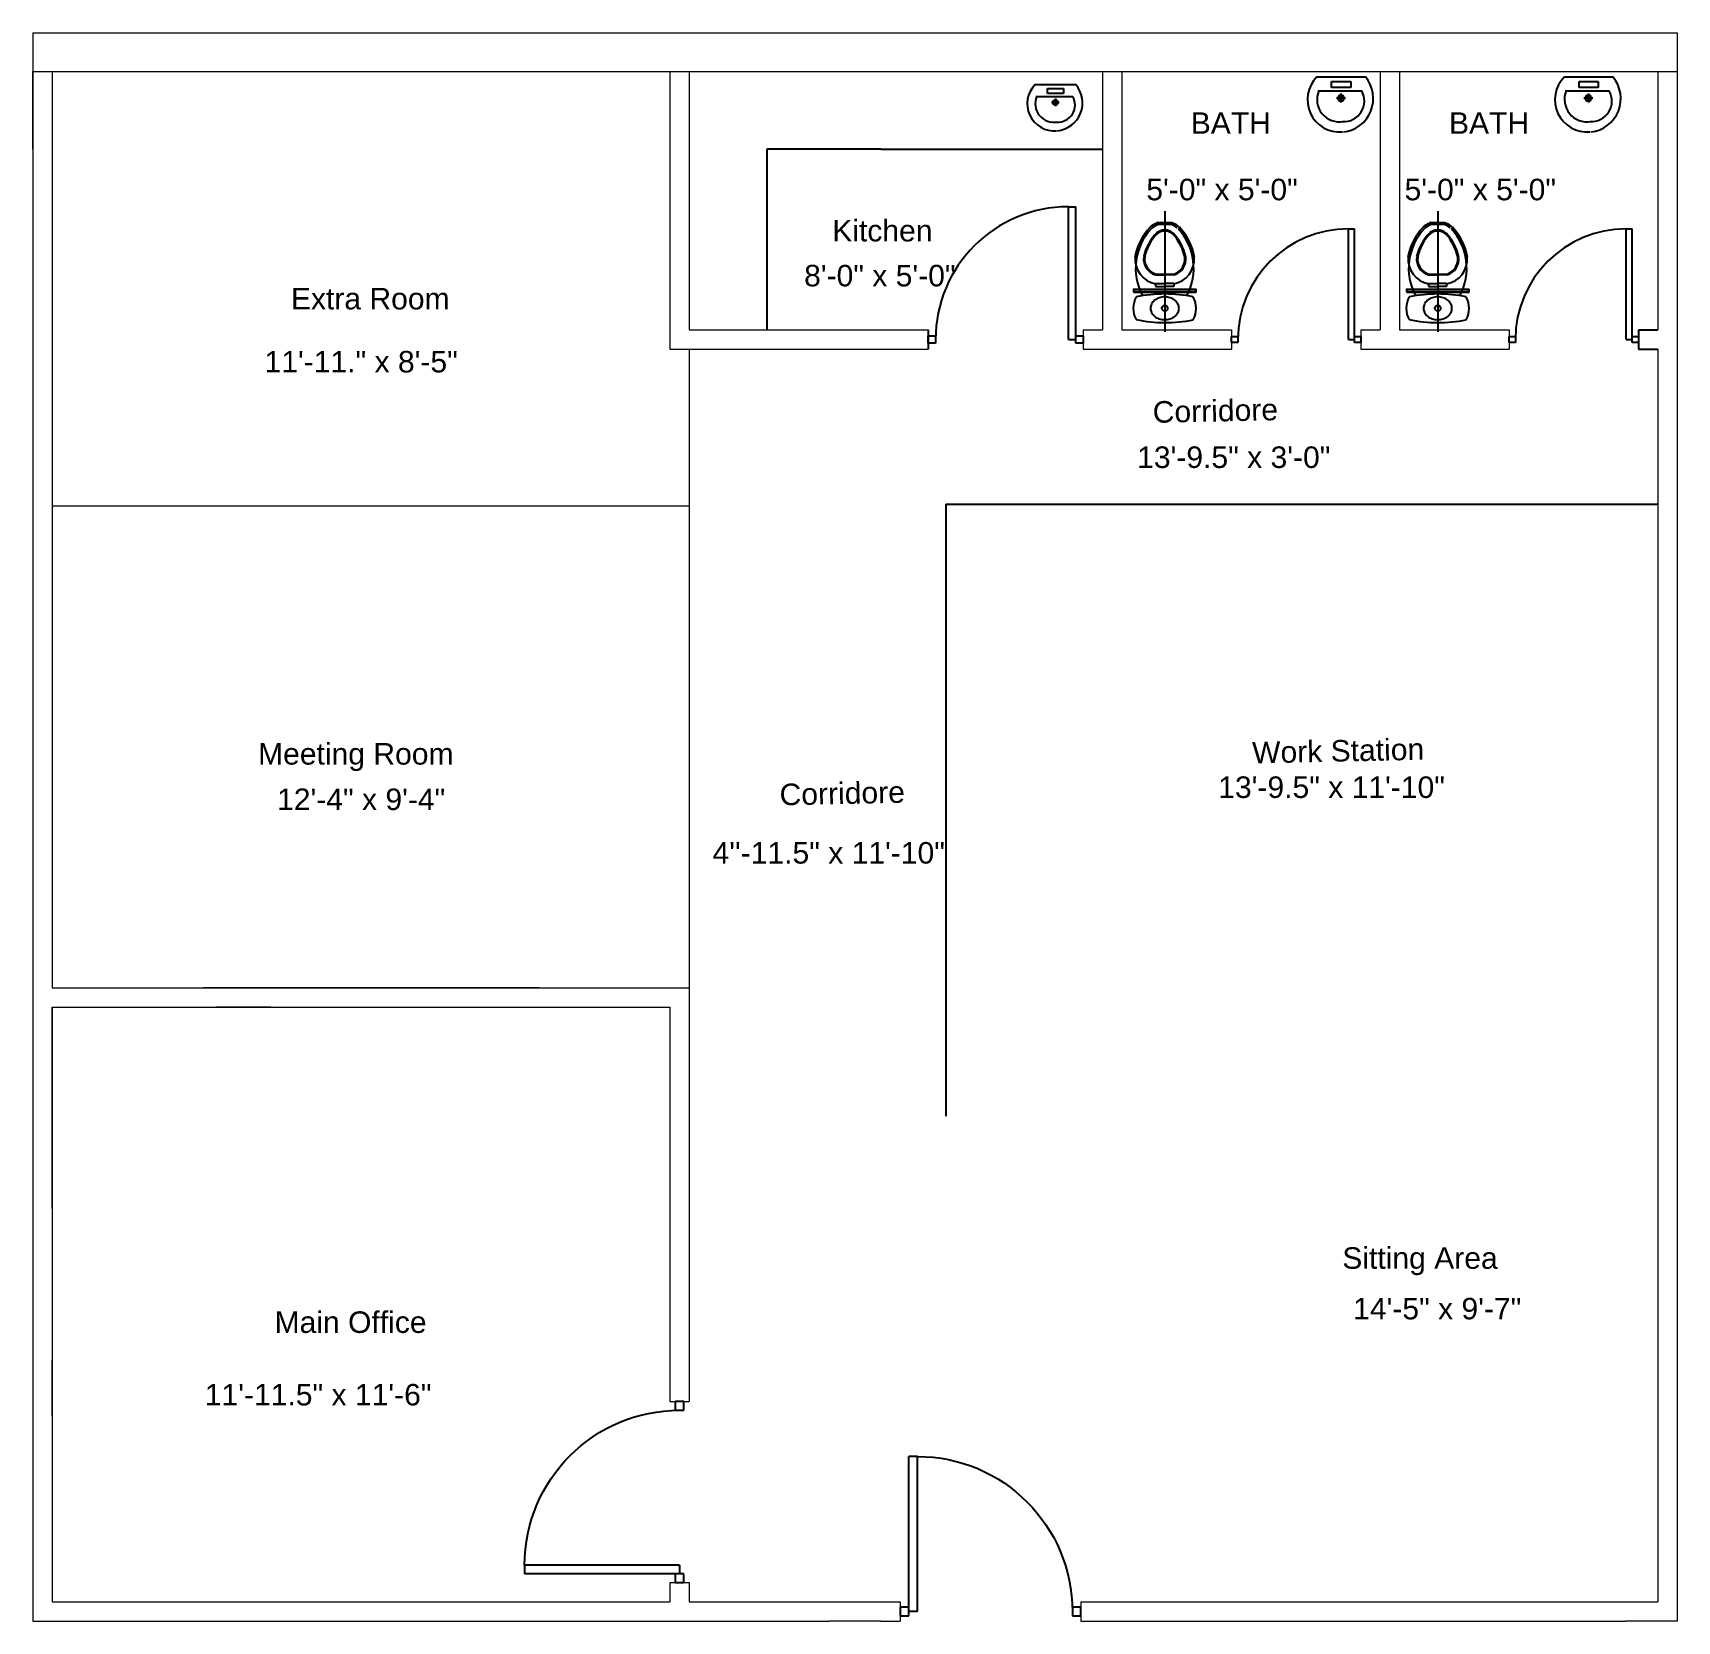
# Model space of a CAD drawing. Header units: inches. Extents: x 715379 to 715761, y -51032 to -50663.
import ezdxf

# ---------------------------------------------------------------- set-up
doc = ezdxf.new("R2010")
doc.units = ezdxf.units.IN
doc.header["$LTSCALE"] = 0.15
doc.header["$MEASUREMENT"] = 0
for name, color, linetype, lineweight in [('A-ANNO_Fixture', 1, 'Continuous', 25), ('A-AREA-IDEN', 2, 'Continuous', 25), ('A-DOOR-FULL-NEWW', 4, 'Continuous', 25), ('A-WALL-FULL-NEWW', 7, 'Continuous', 5)]:
    doc.layers.add(name, color=color, linetype=linetype, lineweight=lineweight)
doc.layers.add('A-AREA-NAME', color=7, linetype='Continuous', lineweight=25, true_color=0xd331d3)
doc.styles.get("Standard").update_dxf_attribs({"font": 'arial.ttf'})

# ---------------------------------------------------------------- blocks, each defined once
blk = doc.blocks.new('D3-6')
for p, q in [((-4, 1), (-4, 37)), ((-4, 37), (-2, 37)), ((-2, 1), (-2, 37)), ((-42, 0), (-42, 2)), ((-42, 2), (-40, 2)), ((-40, 0), (-42, 0)), ((-40, 2), (-40, 0)), ((-4, 1), (-2, 1)), ((-2, 0), (-2, 2)), ((-2, 2), (0, 2)), ((0, 0), (-2, 0)), ((0, 2), (0, 0))]:
    blk.add_line(p, q)
blk.add_arc((-4, 1), 36, 90, 180)
blk = doc.blocks.new('LAV', base_point=(396, 588))
for p, q in [((396.16, 580.62), (396.16, 595.06)), ((400.34, 580.9), (400.34, 593.97)), ((397.56, 584.98), (397.56, 590.7)), ((397.56, 590.7), (399.3, 590.7)), ((399.3, 590.7), (399.3, 584.98)), ((399.3, 584.98), (397.56, 584.98)), ((396.16, 580.62), (396.16, 580.62)), ((400.34, 580.9), (400.34, 580.9))]:
    blk.add_line(p, q)
for centre, radius, start, end in [((402.61, 587.41), 10, 6.3511, 130.1512), ((403.37, 588.72), 6.06, 355.5607, 119.9347), ((402.96, 587.43), 9.62, 225.0409, 4.876), ((402.9, 587.29), 6.63, 247.3713, 10.7334)]:
    blk.add_arc(centre, radius, start, end)
blk = doc.blocks.new('A$C56213ABD')
for points in [[(11.23, 10.06), (8.56, 10.06)], [(9.9, 11.42), (9.9, 8.74)]]:
    blk.add_lwpolyline(points)
for centre, radius in [((9.89, 10.06), 0.938), ((9.9, 10.06), 0.75)]:
    blk.add_circle(centre, radius)
at = {"rotation": 270}
blk.add_blockref('LAV', (10.11, 16.55), dxfattribs=at)
blk = doc.blocks.new('A$C497F1690')
for p, q in [((8.25, 31.71), (8.25, 0)), ((4.66, 27.75), (4.41, 27.52)), ((4.98, 27.36), (4.77, 27.17)), ((10.09, 28.7), (6.44, 28.71)), ((10.09, 28.2), (6.44, 28.21)), ((12.12, 27.5), (11.86, 27.73)), ((5.86, 15.21), (8.19, 15.21)), ((5.86, 14.96), (8.19, 14.96)), ((8.26, 15.21), (10.6, 15.2)), ((10.6, 14.95), (8.26, 14.96)), ((0, 11.28), (0, 10.53)), ((16.5, 11.13), (0, 11.17)), ((0, 10.67), (16.5, 10.63)), ((0, 10.42), (16.5, 10.38)), ((5.85, 12.71), (8.19, 12.71)), ((5.85, 12.71), (5.85, 11.96)), ((5.85, 11.96), (8.19, 11.96)), ((10.59, 11.95), (8.25, 11.96)), ((10.59, 12.7), (8.26, 12.71)), ((10.59, 12.7), (10.59, 11.95)), ((16.5, 10.48), (16.5, 11.23))]:
    blk.add_line(p, q)
blk.add_circle((8.24, 6.21), 0.75)
for centre, radius, start, end in [((15.87, 16.69), 15.77, 136.6415, 168.8921), ((15.87, 16.69), 15.27, 136.6415, 208.0248), ((15.87, 16.69), 13.52, 136.6415, 166.7954), ((8.21, 23.33), 5.66, 108.1879, 128.73), ((8.21, 23.33), 5.16, 108.1879, 128.73), ((8.21, 23.33), 3.41, 89.6485, 128.73), ((8.21, 23.33), 3.16, 89.6485, 128.73), ((8.3, 23.33), 3.41, 50.9518, 90.0333), ((8.3, 23.33), 3.16, 50.9518, 90.0333), ((8.3, 23.33), 5.16, 50.9518, 71.494), ((8.3, 23.33), 5.66, 50.9518, 71.494), ((0.59, 16.73), 13.52, 12.8864, 43.0404), ((0.59, 16.73), 15.27, 331.699, 43.0404), ((0.59, 16.73), 15.77, 10.7897, 43.0404), ((15.87, 16.69), 13.27, 136.6415, 166.7954), ((0.59, 16.73), 13.27, 12.8864, 43.0404), ((7.04, 19.13), 6.59, 174.76, 259.6386), ((7.04, 19.13), 4.34, 172.1106, 253.2536), ((7.04, 19.13), 4.09, 171.6346, 253.2536), ((9.44, 19.12), 6.59, 280.0432, 4.9218), ((9.44, 19.12), 4.09, 286.4283, 8.0472), ((9.44, 19.12), 4.34, 286.4283, 7.5712), ((6.36, 6.21), 6.38, 151.7684, 207.9134), ((8.14, -27.92), 37.88, 78.4197, 101.2621), ((7.96, 5.35), 3.81, 108.1746, 128.5007), ((8.23, 4.53), 4.67, 89.8409, 108.1746), ((8.23, 4.53), 4.67, 71.5072, 89.8409), ((8.51, 5.35), 3.81, 51.1811, 71.5072), ((10.11, 6.2), 6.38, 331.7684, 27.9134), ((6.91, 6.21), 2.42, 152.4673, 179.8409), ((6.91, 6.21), 2.42, 179.8409, 207.2145), ((7.55, 5.88), 3.14, 128.5007, 152.4673), ((7.55, 6.54), 3.14, 207.2145, 231.1811), ((8.93, 6.54), 3.14, 308.5007, 332.4673), ((8.93, 5.87), 3.14, 27.2145, 51.1811), ((9.57, 6.2), 2.42, 332.4673, 359.8409), ((9.57, 6.2), 2.42, 359.8409, 27.2145), ((8.33, 40.33), 37.88, 258.4197, 281.2621), ((7.97, 7.06), 3.81, 231.1811, 251.5072), ((8.24, 7.88), 4.67, 251.5072, 269.8409), ((8.24, 7.88), 4.67, 269.8409, 288.1746), ((8.51, 7.06), 3.81, 288.1746, 308.5007)]:
    blk.add_arc(centre, radius, start, end)

msp = doc.modelspace()

# ---------------------------------------------------------------- linework, layer by layer
at = {"ltscale": 0.15}
for p, q in [((715587.33, -50732.31), (715587.33, -50736.81)), ((715752.33, -50732.31), (715756.83, -50732.31)), ((715752.33, -50732.31), (715752.33, -50736.81)), ((715752.33, -50736.81), (715756.83, -50736.81)), ((715591.43, -50772.81), (715756.83, -50772.81)), ((715591.43, -50772.81), (715591.43, -50915.01))]:
    msp.add_line(p, q, dxfattribs=at)
at = {"layer": 'A-ANNO_Fixture'}
for p, q in [((715549.83, -50690.31), (715549.83, -50732.31)), ((715564.33, -50690.31), (715549.83, -50690.31)), ((715576.33, -50690.31), (715564.33, -50690.31)), ((715576.33, -50690.31), (715627.83, -50690.31))]:
    msp.add_line(p, q, dxfattribs=at)
at = {"layer": 'A-WALL-FULL-NEWW'}
for p, q in [((715379.33, -50663.31), (715708.33, -50663.31)), ((715379.33, -50663.31), (715379.33, -51032.31)), ((715708.33, -50663.31), (715761.33, -50663.31)), ((715761.33, -50663.31), (715761.33, -51032.31)), ((715379.33, -50672.31), (715391.33, -50672.31)), ((715379.33, -50690.31), (715379.33, -50672.31)), ((715383.83, -50672.31), (715383.83, -50885.16)), ((715391.33, -50672.31), (715523.33, -50672.31)), ((715523.33, -50672.31), (715564.33, -50672.31)), ((715527.33, -50672.31), (715527.33, -50736.81)), ((715531.83, -50672.31), (715531.83, -50732.31)), ((715564.33, -50672.31), (715576.33, -50672.31)), ((715576.33, -50672.31), (715708.33, -50672.31)), ((715627.83, -50672.31), (715627.83, -50732.31)), ((715632.33, -50672.31), (715632.33, -50732.31)), ((715692.33, -50672.31), (715692.33, -50732.31)), ((715696.83, -50672.31), (715696.83, -50732.31)), ((715708.33, -50672.31), (715749.33, -50672.31)), ((715749.33, -50672.31), (715761.33, -50672.31)), ((715756.83, -50672.31), (715756.83, -50732.31)), ((715761.33, -50672.31), (715761.33, -50690.31)), ((715531.83, -50732.31), (715587.33, -50732.31)), ((715623.33, -50732.31), (715627.83, -50732.31)), ((715623.33, -50732.31), (715623.33, -50736.81)), ((715632.33, -50732.31), (715657.83, -50732.31)), ((715657.83, -50732.31), (715657.83, -50736.81)), ((715687.83, -50732.31), (715692.33, -50732.31)), ((715687.83, -50732.31), (715687.83, -50736.81)), ((715696.83, -50732.31), (715722.33, -50732.31)), ((715722.33, -50732.31), (715722.33, -50736.81)), ((715527.33, -50736.81), (715587.33, -50736.81)), ((715531.83, -50736.81), (715531.83, -50981.31)), ((715623.33, -50736.81), (715657.83, -50736.81)), ((715687.83, -50736.81), (715722.33, -50736.81)), ((715756.83, -50736.81), (715756.83, -51027.81)), ((715383.83, -50773.16), (715531.83, -50773.16)), ((715383.83, -50885.16), (715531.83, -50885.16)), ((715496.94, -50885.16), (715418.94, -50885.16)), ((715383.83, -50889.66), (715383.83, -51027.81)), ((715383.83, -50889.66), (715527.33, -50889.66)), ((715383.83, -50915.18), (715383.83, -50889.66)), ((715434.63, -50889.66), (715421.87, -50889.66)), ((715527.33, -50889.66), (715527.33, -50981.31)), ((715383.83, -50936.44), (715383.83, -50915.18)), ((715383.83, -50984.5), (715383.83, -50971.74)), ((715527.33, -50981.31), (715531.83, -50981.31)), ((715527.33, -51023.31), (715527.33, -51027.81)), ((715527.33, -51023.31), (715531.83, -51023.31)), ((715531.83, -51023.31), (715531.83, -51027.81)), ((715383.83, -51027.81), (715523.33, -51027.81)), ((715523.33, -51027.81), (715527.33, -51027.81)), ((715531.83, -51027.81), (715580.83, -51027.81)), ((715580.83, -51027.81), (715580.83, -51032.31)), ((715622.83, -51027.81), (715622.83, -51032.31)), ((715622.83, -51027.81), (715708.33, -51027.81)), ((715708.33, -51027.81), (715756.83, -51027.81)), ((715379.33, -51032.31), (715564.33, -51032.31)), ((715576.33, -51032.31), (715564.33, -51032.31)), ((715576.33, -51032.31), (715580.83, -51032.31)), ((715622.83, -51032.31), (715708.33, -51032.31)), ((715708.33, -51032.31), (715749.33, -51032.31)), ((715761.33, -51032.31), (715749.33, -51032.31))]:
    msp.add_line(p, q, dxfattribs=at)

# ---------------------------------------------------------------- block references
at = {"layer": 'A-ANNO_Fixture'}
for name, p, xscale, yscale, zscale in [('A$C56213ABD', (715610.39, -50686.07), 0.6554198253434151, 0.6554198253434151, 0.6554198253811566), ('A$C56213ABD', (715675.5, -50686.33), 0.7805631641531363, 0.7805631641604123, 0.7805631641555982), ('A$C56213ABD', (715733, -50686.33), 0.7805631641531363, 0.7805631641604123, 0.7805631641555982), ('A$C497F1690', (715635, -50732.78), 0.8841739962808788, 0.8841739962808788, 0.8841739964484594), ('A$C497F1690', (715698.42, -50732.78), 0.8841739962808788, 0.8841739962808788, 0.8841739964484594)]:
    msp.add_blockref(name, p, dxfattribs=dict(at, xscale=xscale, yscale=yscale, zscale=zscale))
at = {"layer": 'A-DOOR-FULL-NEWW'}
for p, xscale, yscale, zscale in [((715623.33, -50735.42), 0.8571428571303841, 0.8571428570994613, 0.8571428571029434), ((715687.83, -50735.27), 0.7142857143189758, 0.714285714282596, 0.7142857142857142), ((715752.33, -50735.27), 0.7142857143189758, 0.714285714282596, 0.7142857142857142)]:
    msp.add_blockref('D3-6', p, dxfattribs=dict(at, xscale=xscale, yscale=yscale, zscale=zscale))
at = {"layer": 'A-DOOR-FULL-NEWW', "xscale": -1, "rotation": 90}
msp.add_blockref('D3-6', (715530.58, -51023.31), dxfattribs=at)
at = {"layer": 'A-DOOR-FULL-NEWW', "xscale": -1}
msp.add_blockref('D3-6', (715580.83, -51031.06), dxfattribs=at)

# ---------------------------------------------------------------- texts
at = {"layer": 'A-AREA-IDEN', "char_height": 5, "width": 52.5524}
for s, insert, attachment_point in [('BATH', (715657.64, -50681.76), 2), ('BATH', (715717.64, -50681.76), 2), ('Kitchen', (715576.69, -50711.83), 8), ('Extra Room', (715457.71, -50722.55), 2), ('Meeting Room', (715454.35, -50828.31), 2), ('Sitting Area', (715701.59, -50945.45), 2), ('Main Office', (715453.13, -50960.35), 2)]:
    msp.add_mtext(s, dxfattribs=dict(at, insert=insert, attachment_point=attachment_point))
at = {"layer": 'A-AREA-IDEN', "char_height": 5, "attachment_point": 2, "rotation": 1.2471}
for s, insert, width in [('Corridore', (715653.99, -50748.6), 43.9999), ('Work Station', (715682.52, -50827.61), 52.5524), ('Corridore', (715567.3, -50837.47), 43.9999)]:
    msp.add_mtext(s, dxfattribs=dict(at, insert=insert, width=width))
at = {"layer": 'A-AREA-NAME', "char_height": 5, "attachment_point": 2}
for s, insert, width in [('5\'-0" x 5\'-0"', (715655.6, -50697.2), 52.5524), ('5\'-0" x 5\'-0"', (715715.6, -50697.2), 52.5524), ('8\'-0" x 5\'-0"', (715576.1, -50717.2), 52.5524), ('11\'-11." x 8\'-5"', (715455.6, -50737.2), 52.5524), ('13\'-9.5" x 3\'-0"', (715658.33, -50759.39), 52.5524), ('13\'-9.5" x 11\'-10"', (715681.05, -50836.06), 52.5524), ('12\'-4" x 9\'-4"', (715455.6, -50838.87), 52.5524), ('4\'\'-11.5" x 11\'-10"', (715564.22, -50851.31), 69.9815), ('14\'-5" x 9\'-7"', (715705.6, -50957.2), 52.5524), ('11\'-11.5" x 11\'-6"', (715445.6, -50977.2), 52.5524)]:
    msp.add_mtext(s, dxfattribs=dict(at, insert=insert, width=width))

doc.saveas('drawing.dxf')
